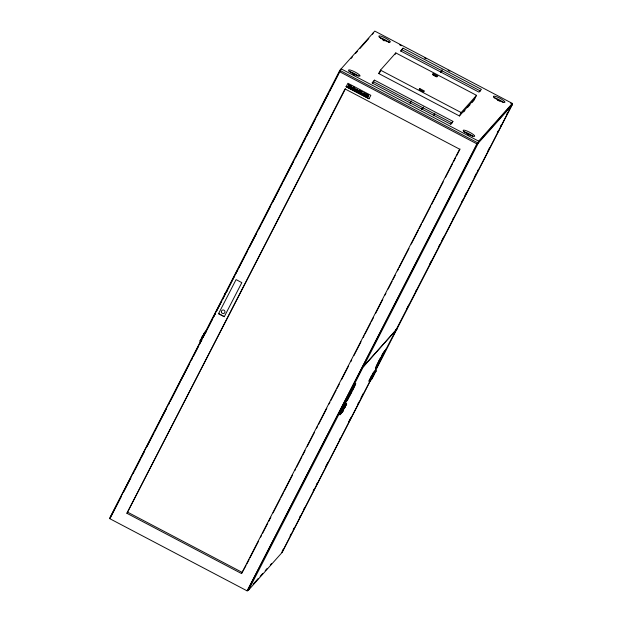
<?xml version="1.0" encoding="UTF-8"?>
<svg xmlns="http://www.w3.org/2000/svg" width="622" height="622" viewBox="0 0 622 622"><rect width="100%" height="100%" fill="white"/><g stroke="black" fill="none" stroke-linecap="round" stroke-linejoin="round"><path stroke-width="0.93" d="M363.73 94.357L365.036 95.158M352.534 87.85L351.002 86.668L352.091 87.764M366.467 94.777L367.672 96.449M363.318 94.093L363.893 95.119L365.448 95.415M350.816 87.655L351.858 88.301L350.894 87.57M361.087 92.056C361.211 90.322 358.008 89.288 361.133 91.729M354.493 89.374L354.54 88.612L353.591 88.277M352.48 87.982L352.402 87.228L351.002 86.668M366.374 94.886L366.7 94.49M358.288 91.1C358.645 90.003 355.947 89.49 357.082 89.825M363.396 93.899C362.579 95.042 365.13 96.379 365.689 95.104M355.076 89.288L354.812 89.724M357.829 91.006L356.896 90.19L356.336 91.263L355.94 91.053L356.779 89.506M203.48 335.429L204.311 333.726M204.576 333.33L205.361 331.736L200.813 340.078L202.663 337.093M343.367 407.457L344.541 405.054L345.583 405.614L346.656 404.028L345.84 403.6L344.052 406.586M372.516 375.097L374.086 371.902L375.128 372.454L376.201 370.868L375.385 370.44L373.736 373.006M371.381 379.521L370.393 379.288L371.381 379.521L374.903 372.329L370.347 380.672L369.484 380.299L374.086 371.902M199.926 341.074L200.999 339.488L201.808 339.915L200.743 341.501L199.926 341.074L204.63 332.552L205.447 332.98M201.893 337.279L202.92 335.74L203.736 336.168L202.71 337.707L201.893 337.279L202.461 336.642M204.21 334.753L203.394 334.325L204.63 332.552M226.097 292.628L224.83 294.058L110.078 517.333L110.537 517.574L121.617 496.022M224.83 294.058L225.288 294.299L225.063 293.6L339.814 70.325L374.794 31.1L512.334 103.407L509.69 108.547M512.334 103.407L478.683 141.171L247.175 590.9L109.627 518.592L340.273 70.566M123.825 491.714L130.915 477.921M133.131 473.606L134.018 471.888M134.904 470.162L140.222 459.813M141.108 458.095L144.654 451.199M146.87 446.884L153.953 433.091M154.839 431.365L157.055 427.057M157.941 425.331L166.362 408.957M168.578 404.642L169.464 402.916M170.35 401.198L176.998 388.26M177.876 386.542L180.092 382.227M180.979 380.508L189.399 364.127M191.615 359.811L192.501 358.093M193.388 356.367L198.706 346.019M199.592 344.3L201.808 339.985M204.024 335.678L212.436 319.296M213.323 317.57L215.539 313.263M216.425 311.536L221.743 301.196M222.629 299.47L224.845 295.162M226.408 292.122L234.821 275.74M235.707 274.014L237.923 269.707M238.809 267.981L244.127 257.64M245.014 255.914L247.229 251.599M249.445 247.292L256.536 233.499M258.752 229.191L260.96 224.876M261.846 223.15L270.267 206.776M272.483 202.461L279.573 188.668M280.46 186.942L282.676 182.635M283.562 180.909L293.304 161.945M295.52 157.638L302.611 143.838M303.497 142.119L305.713 137.804M306.599 136.086L315.012 119.704M317.228 115.389L318.114 113.67M319 111.944L328.75 92.981M329.637 91.255L338.057 74.873M338.943 73.147L341.144 68.863L478.683 141.171M218.563 313.659L236.088 279.612L241.818 282.629L224.293 316.668L218.563 313.659L224.293 316.668M372.578 34.28L373.464 32.554M126.911 513.298L345.008 88.93L459.627 149.187L241.53 573.554L126.911 513.298L345.467 88.775M346.135 86.707L347.916 83.27L370.836 95.321L369.056 98.758L346.135 86.707L369.056 98.758M347.721 86.738L348.234 86.847L347.721 86.738L348.81 84.701L349.23 84.926L348.678 85.914L351.041 85.875L349.191 86.155L350.03 87.951L349.284 86.046L351.041 85.875M348.141 86.956L348.888 86.054L350.124 87.842M351.671 88.651L352.068 88.86L351.578 88.759L352.215 87.5L350.971 86.808M351.974 88.969L352.581 87.873M354.618 89.832L353.514 89.832A1.788 1.757 41.7 0 1 352.969 89.412L352.534 89.265L353.669 87.15L354.066 87.36L353.071 89.218L354.198 89.584M354.952 90.54L355.792 88.985L356.188 89.195L355.349 90.75L354.952 90.54L355.349 90.75M356.336 91.263L356.989 90.081L357.697 90.229L357.409 91.823L357.899 91.932L357.409 91.823M356.896 90.19L357.176 89.716M357.805 92.04L358.443 90.602L357.098 89.871M358.396 92.351L358.917 92.46L358.396 92.351L359.485 90.314M358.824 92.569L359.796 90.758C362.432 92.227 357.603 91.854 360.744 91.722M360.799 93.611L362.735 94.466L360.799 93.611L361.887 91.582L362.307 91.799L361.343 93.603L362.851 94.241L361.343 93.603M363.302 94.008L364.018 92.694L364.438 92.919L363.66 94.684L365.122 95.088M363.722 94.225L364.438 92.919M365.168 94.995L365.884 93.681L366.304 93.899L365.479 95.384M368.006 96.83L366.692 96.752A3.763 3.693 41.7 0 1 365.728 96.052L365.985 95.625L367.439 96.597M372.415 83.224L374.514 80.145L452.917 121.36L450.818 124.431M474.757 98.735L459.417 115.956L378.72 73.536L380.47 70.138L395.81 52.917L476.506 95.337L473.886 100.43L471.966 102.583M368.737 95.29C368.846 96.208 367.509 93.386 366.412 94.769M394.939 54.619L395.81 52.917M400.918 51.229L403.017 48.158L481.42 89.366L478.963 92.126L400.56 50.911L403.017 48.158M410.077 103.516L411.414 100.919M419.866 88.635L419.197 89.389L423.776 91.799L424.453 91.045L419.866 88.635L419.282 89.762L423.108 91.776M432.609 74.811L433.192 73.676L437.779 76.086L437.103 76.84L432.515 74.43L433.192 73.676M421.615 109.386L422.501 107.66M440.687 72.284L442.017 69.695M422.074 109.627L423.403 107.038M441.146 72.525L442.032 70.799M433.464 115.801L434.794 113.212M459.417 115.956L461.159 112.559L476.506 95.337M241.53 573.554L245.993 565.616M246.88 563.89L249.103 559.567M249.99 557.841L258.425 541.42M260.649 537.097L261.535 535.371M262.43 533.637L267.755 523.265M268.642 521.539L270.865 517.216M273.089 512.893L280.195 499.069M281.082 497.336L283.305 493.021M284.192 491.287L292.628 474.866M294.851 470.543L295.738 468.817M296.632 467.091L301.958 456.719M302.844 454.985L305.068 450.67M307.291 446.347L314.398 432.515M316.614 428.193L317.508 426.467M318.394 424.74L326.83 408.32M329.054 403.997L329.94 402.271M330.834 400.537L336.16 390.165M337.046 388.439L339.27 384.116M341.494 379.793L348.6 365.969M350.816 361.646L351.71 359.92M353.926 355.597L361.032 341.766M363.256 337.443L364.142 335.717M365.036 333.991L370.362 323.619M371.248 321.885L373.472 317.57M375.696 313.247L382.802 299.415M385.018 295.092L385.912 293.366M388.128 289.043L392.132 281.268M393.018 279.535L395.234 275.219M397.458 270.897L398.344 269.163M399.238 267.437L409.004 248.427M411.228 244.104L418.334 230.272M419.22 228.546L421.444 224.223M422.33 222.497L430.774 206.076M431.66 204.343L443.206 181.873M445.43 177.55L452.536 163.726M453.422 161.992L455.646 157.669M456.532 155.943L460.086 149.031M247.175 590.9L476.903 143.884L512.372 104.084L510.662 103.182M248.077 589.881L248.536 590.122L363.287 366.84L396.937 329.077L396.478 328.836M363.061 366.148L363.52 366.389L478.271 143.107L511.922 105.343L511.463 105.102M342.652 410.854L339.985 414.75L339.177 414.322L343.88 405.801L344.689 406.228L342.543 409.914L341.727 409.486L342.294 408.848L343.111 409.276L340.615 413.661L341.221 412.985L340.405 412.549L339.799 413.233M351.391 390.834C345.661 403.165 353.304 387.133 352.293 390.204M340.405 412.549L339.939 413.459L344.541 405.054M342.294 408.848L341.26 410.388L342.077 410.815M343.624 407.814L342.808 407.387L343.88 405.801M349.292 395.483L352.068 390.08M349.719 393.773L350.178 394.014L351.407 391.673L350.948 391.432M339.985 414.75L344.689 406.228M344.767 405.186L345.84 403.6M340.755 413.887L341.221 412.985M346.656 404.028L341.952 412.549L343.181 410.777L342.372 410.349M344.254 406.648L345.07 407.076L344.044 408.615M373.418 372.64L372.353 374.226L373.169 374.654L373.768 373.977L374.234 373.068L373.418 372.64L368.722 381.162L369.53 381.589L370.51 380.493L372.197 377.702L371.381 377.274M378.611 362.206C386.775 348.273 376.644 365.192 379.513 361.576M371.373 376.598L371.839 375.696L372.648 376.123L372.189 377.025L371.622 377.655L370.805 377.227L371.373 376.598L372.189 377.025M378.837 362.331L381.613 356.927M379.264 360.612L379.723 360.853L380.952 358.513L380.431 358.35M282.17 551.255L283.057 549.529M290.147 535.736L291.034 534.01M293.25 529.703L294.136 527.977M299.454 517.628L300.34 515.91M303.886 509.014L304.772 507.288M313.185 490.906L314.071 489.18M316.287 484.872L317.173 483.146M325.594 466.772L327.81 462.457M339.324 440.042L340.211 438.316M348.631 421.941L350.847 417.626M357.938 403.833L358.824 402.115M361.04 397.8L363.248 393.493M384.077 352.969L386.293 348.662M393.376 334.869L396.712 328.385L397.17 328.626L511.922 105.343M406.461 309.414L408.677 305.107M415.768 291.314L416.654 289.588M429.499 264.591L431.715 260.276M438.805 246.483L439.692 244.757M441.908 240.45L443.68 236.998M452.536 219.76L453.422 218.034M461.843 201.652L462.729 199.934M464.945 195.619L466.718 192.175M474.244 177.519L476.46 173.204M477.346 171.485L478.232 169.759M487.982 150.796L489.755 147.344M497.289 132.688L498.175 130.962M500.383 126.655L501.27 124.929M506.588 114.588L507.474 112.862M369.53 381.589L374.234 373.068M282.637 551.092L370.899 379.366M374.312 372.026L512.372 104.084M370.3 380.726L370.766 379.824L370.16 380.501L369.344 380.073L369.95 379.397M248.536 590.122L282.186 552.359L371.241 379.078M374.786 372.181L396.937 329.077M370.681 378.961L371.497 379.389L376.201 370.868M371.909 377.196L372.726 377.624L371.497 379.389M373.799 373.488L374.615 373.923L373.581 375.455M204.319 333.641L202.686 336.704L203.067 336.277M339.177 414.322L341.836 410.427M370.106 379.303L370.906 377.795L371.723 378.223M371.404 376.878L371.777 376.45L372.594 376.878L372.213 377.305L371.404 376.878L373.449 373.052M372.213 377.305L374.257 373.488M340.802 413.832L345.358 405.49L341.665 412.868M354.587 89.265L354.105 89.692M368.03 96.853C367.26 95.702 366.327 93.805 368.582 95.601M355.294 383.517L355.053 383.805A10.628 0.513 -62.3 0 0 354.353 384.886M351.065 58.452L352.332 57.022M355.504 53.461L357.409 51.323M359.951 48.477L368.838 38.502M348.81 84.701L349.23 84.926M350.528 85.603L350.94 85.984M350.03 87.951L349.58 87.554M351.578 88.759L350.357 87.663M353.669 87.15L354.066 87.36M352.534 89.265L353.071 89.304A1.788 1.757 41.7 0 0 353.615 89.724L354.431 89.879M352.907 89.459L354.073 89.591M355.792 88.985L356.188 89.195M355.94 91.053L356.437 91.154M359.796 90.758L360.682 91.729M361.887 91.582L362.307 91.799M378.72 73.536L380.641 71.382M374.514 80.145L372.057 82.897L450.46 124.112L452.917 121.36M364.018 92.694L364.344 93.028M365.884 93.681L366.304 93.899M365.923 95.749C365.837 96.643 369.048 96.939 366.972 95.563M365.728 96.052L365.822 95.944A3.763 3.693 41.7 0 0 366.786 96.643L367.866 96.884M225.063 293.6L226.968 291.461M205.82 331.215L206.59 330.352M203.394 334.325L204 333.641M205.361 332.117L205.96 331.44M463.654 111.913L464.937 110.475M467.495 107.606L470.045 104.737M109.627 518.592L110.537 517.574M363.52 366.389L397.17 328.626M381.838 357.044L380.936 357.681M350.178 394.014L349.789 393.695M379.723 360.853L379.334 360.542M371.839 375.696L371.272 376.326L372.088 376.753L372.648 376.123M342.543 409.914L343.111 409.276M344.502 407.713L345.07 407.076M374.615 373.923L374.047 374.553L373.231 374.125M343.049 410.038L342.675 410.466L344.712 406.64L343.904 406.213M342.582 411.461L343.181 410.777M372.127 378.3L372.726 377.624M253.162 584.182L258.239 578.476M260.144 576.345L262.686 573.492M265.221 570.638L267.126 568.5M270.306 564.939L271.573 563.516M354.68 89.848C356.041 88.114 352.324 87.523 354.571 89.125M361.102 92.056L359.189 91.854L360.993 92.149M367.913 96.939C368.457 95.842 365.697 93.868 368.449 95.687M382.841 39.971L384.606 40.733M350.536 87.36L352.068 87.811L350.909 87.64M366.739 94.552L368.644 95.399M353.599 88.184L355.014 89.226M351.655 88.612C349.463 88.721 350.567 86.155 352.161 87.702L351.057 87.655M467.379 134.204L468.545 134.702M468.739 135.207L468.763 134.842M352.946 74.002L354.509 74.928M354.12 74.951L353.646 74.764M498.323 100.453L497.647 100.492M383.93 40.772L383.424 40.508M399.674 44.838L401.384 45.74M424.523 57.9L426.233 58.802M448.112 70.302L449.83 71.203M402.146 49.853L480.542 91.069M433.371 75.215L436.434 76.817M380.47 70.138L461.159 112.559M373.643 81.84L452.046 123.055M339.814 70.325L478.271 143.107M339.363 71.584L476.903 143.884M374.918 371.35L375.735 371.777M374.615 371.303L375.431 371.731M373.884 372.127L374.701 372.555M362.828 366.599L363.287 366.84M372.656 373.503L373.464 373.931M345.373 404.502L346.19 404.93M345.07 404.463L345.886 404.891M205.159 331.961L205.975 332.389M344.339 405.287L345.156 405.715M343.414 406.702L344.23 407.138M203.86 333.415L204.677 333.843M343.111 406.664L343.927 407.091M202.36 336.37L203.176 336.805M341.906 411.259L342.722 411.686M340.156 413.218L340.973 413.646M200.696 340.211L201.512 340.638M200.393 340.164L201.209 340.599M281.727 552.118L282.186 552.359M127.821 512.279L242.44 572.535M498.58 100.577L499.349 101.098M366.716 95.345L366.467 94.894M348.786 86.155L349.478 87.663M207.406 329.473A10.628 0.513 -62.3 0 1 207.414 329.162M208.424 326.744A10.628 0.513 -62.3 0 1 209.35 324.801M209.707 324.078A10.628 0.513 -62.3 0 1 210.477 322.538M210.889 321.737A10.628 0.513 -62.3 0 1 214.279 315.393M214.668 314.701A10.628 0.513 -62.3 0 1 215.399 313.434M385.057 350.334A10.628 0.513 -62.3 0 1 382.235 356.554L380.998 358.964A10.628 0.513 -62.3 0 1 375.618 368.481M376.022 366.63A10.628 0.513 -62.3 0 1 380.516 357.712M381.784 355.387A10.628 0.513 -62.3 0 1 383.898 351.733M355.52 383.494A10.628 0.513 -62.3 0 1 352.69 389.714M351.453 392.124A10.628 0.513 -62.3 0 1 345.708 401.633A10.628 0.513 -62.3 0 1 353.389 386.503M348.989 71.39A6.484 1.228 27.2 0 1 358.179 75.938M463.608 131.646A6.484 1.228 27.2 0 1 472.798 136.187M493.891 97.654A6.484 1.228 27.2 0 1 503.081 102.202M379.272 37.406A6.484 1.228 27.2 0 1 389.201 42.623M347.97 399.06A10.628 0.513 -62.3 0 0 355.745 383.618A10.628 0.513 -62.3 0 0 348.67 395.856A10.628 0.513 -62.3 0 0 347.97 399.06M377.515 365.899A10.628 0.513 -62.3 0 0 385.29 350.458A10.628 0.513 -62.3 0 0 378.215 362.696A10.628 0.513 -62.3 0 0 377.515 365.899M221.463 312.291A1.812 1.78 41.7 0 0 224.511 312.99A1.812 1.78 41.7 0 0 223.547 310.013A1.812 1.78 41.7 0 0 221.463 312.291M350.691 72.315A6.484 1.228 27.2 0 0 360.021 76.016A6.484 1.228 27.2 0 0 352.153 70.683A6.484 1.228 27.2 0 0 350.691 72.315M465.31 132.564A6.484 1.228 27.2 0 0 474.64 136.272A6.484 1.228 27.2 0 0 466.772 130.931A6.484 1.228 27.2 0 0 465.31 132.564M495.594 98.579A6.484 1.228 27.2 0 0 504.924 102.28A6.484 1.228 27.2 0 0 497.056 96.946A6.484 1.228 27.2 0 0 495.594 98.579M380.975 38.323A6.484 1.228 27.2 0 0 390.305 42.024A6.484 1.228 27.2 0 0 382.437 36.69A6.484 1.228 27.2 0 0 380.975 38.323"/></g></svg>
